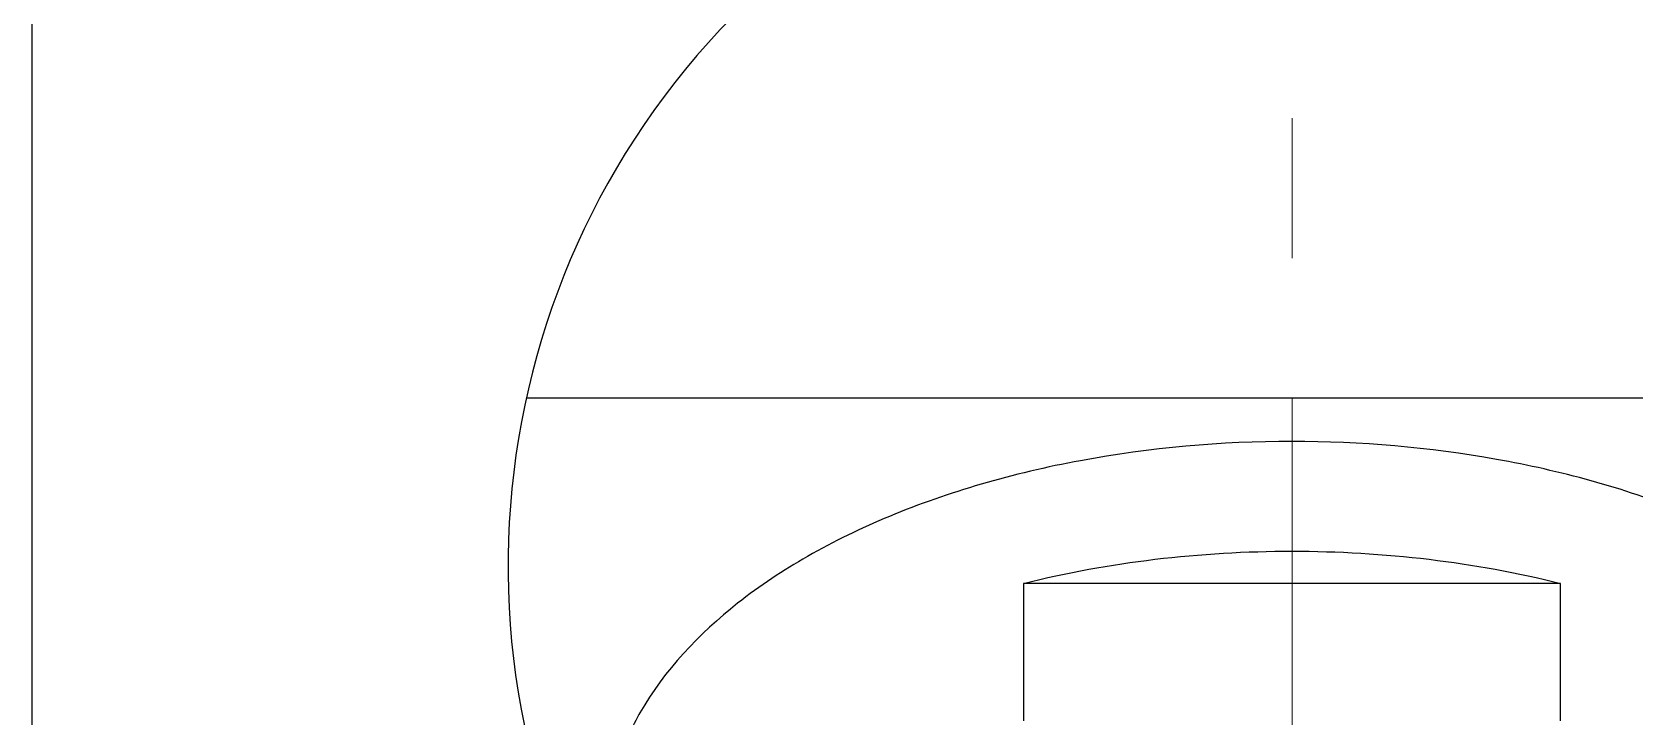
# Model space of a CAD drawing. Extents: x 0 to 790, y 0 to 579.
# Drawn here: x 202.87 to 231.49, y 335.95 to 348.18 of the extents above; entities that cross this region are included whole.
import ezdxf

# ---------------------------------------------------------------- set-up
doc = ezdxf.new("R2010")
doc.units = 0
doc.header["$LTSCALE"] = 10
doc.header["$MEASUREMENT"] = 0
doc.linetypes.add('CENTER', pattern=[2, 1.25, -0.25, 0.25, -0.25])
doc.layers.get('0').update_dxf_attribs({"linetype": 'CONTINUOUS'})
doc.layers.add('BODY', color=7, linetype='CONTINUOUS')

msp = doc.modelspace()

# ---------------------------------------------------------------- linework, layer by layer
at = {"color": 7, "linetype": 'Continuous'}
for p, q in [((202.869, 241.64), (202.869, 381.64)), ((239.043, 341.64), (211.694, 341.64)), ((220.573, 338.333), (220.573, 335.876)), ((230.164, 338.333), (220.573, 338.333)), ((230.164, 335.876), (230.164, 338.333))]:
    msp.add_line(p, q, dxfattribs=at)
msp.add_arc((225.369, 338.64), 14, 329.0481, 210.9512, dxfattribs=at)
for points, knots in [([(225.369, 340.866), (224.103, 340.866), (222.224, 340.701), (219.835, 340.14), (218.199, 339.572), (216.735, 338.864), (215.135, 337.808), (214.158, 336.782), (213.725, 336.023)], [0, 0, 0, 0, 0.289721, 0.428857, 0.561309, 0.685423, 0.800121, 1, 1, 1, 1]), ([(236.837, 336.309), (236.365, 337.03), (235.365, 337.996), (233.767, 338.991), (231.789, 339.902), (228.969, 340.664), (226.591, 340.866), (225.369, 340.866)], [0, 0, 0, 0, 0.202546, 0.318037, 0.442411, 0.712624, 1, 1, 1, 1]), ([(220.573, 338.333), (221.344, 338.526), (222.936, 338.813), (224.551, 338.907), (225.369, 338.907)], [0, 0, 0, 0, 0.492912, 1, 1, 1, 1]), ([(225.369, 338.907), (226.187, 338.907), (227.801, 338.813), (229.393, 338.526), (230.164, 338.333)], [0, 0, 0, 0, 0.507088, 1, 1, 1, 1]), ([(213.725, 336.023), (213.699, 335.978), (213.599, 335.796), (213.51, 335.608), (213.451, 335.466)], [0, 0, 0, 0, 0.253714, 1, 1, 1, 1])]:
    msp.add_open_spline(points, degree=3, knots=knots, dxfattribs=at)
at = {"layer": 'BODY', "color": 1, "linetype": 'CENTER', "lineweight": 5}
msp.add_line((225.369, 229.14), (225.369, 417.415), dxfattribs=at)

doc.saveas('drawing.dxf')
